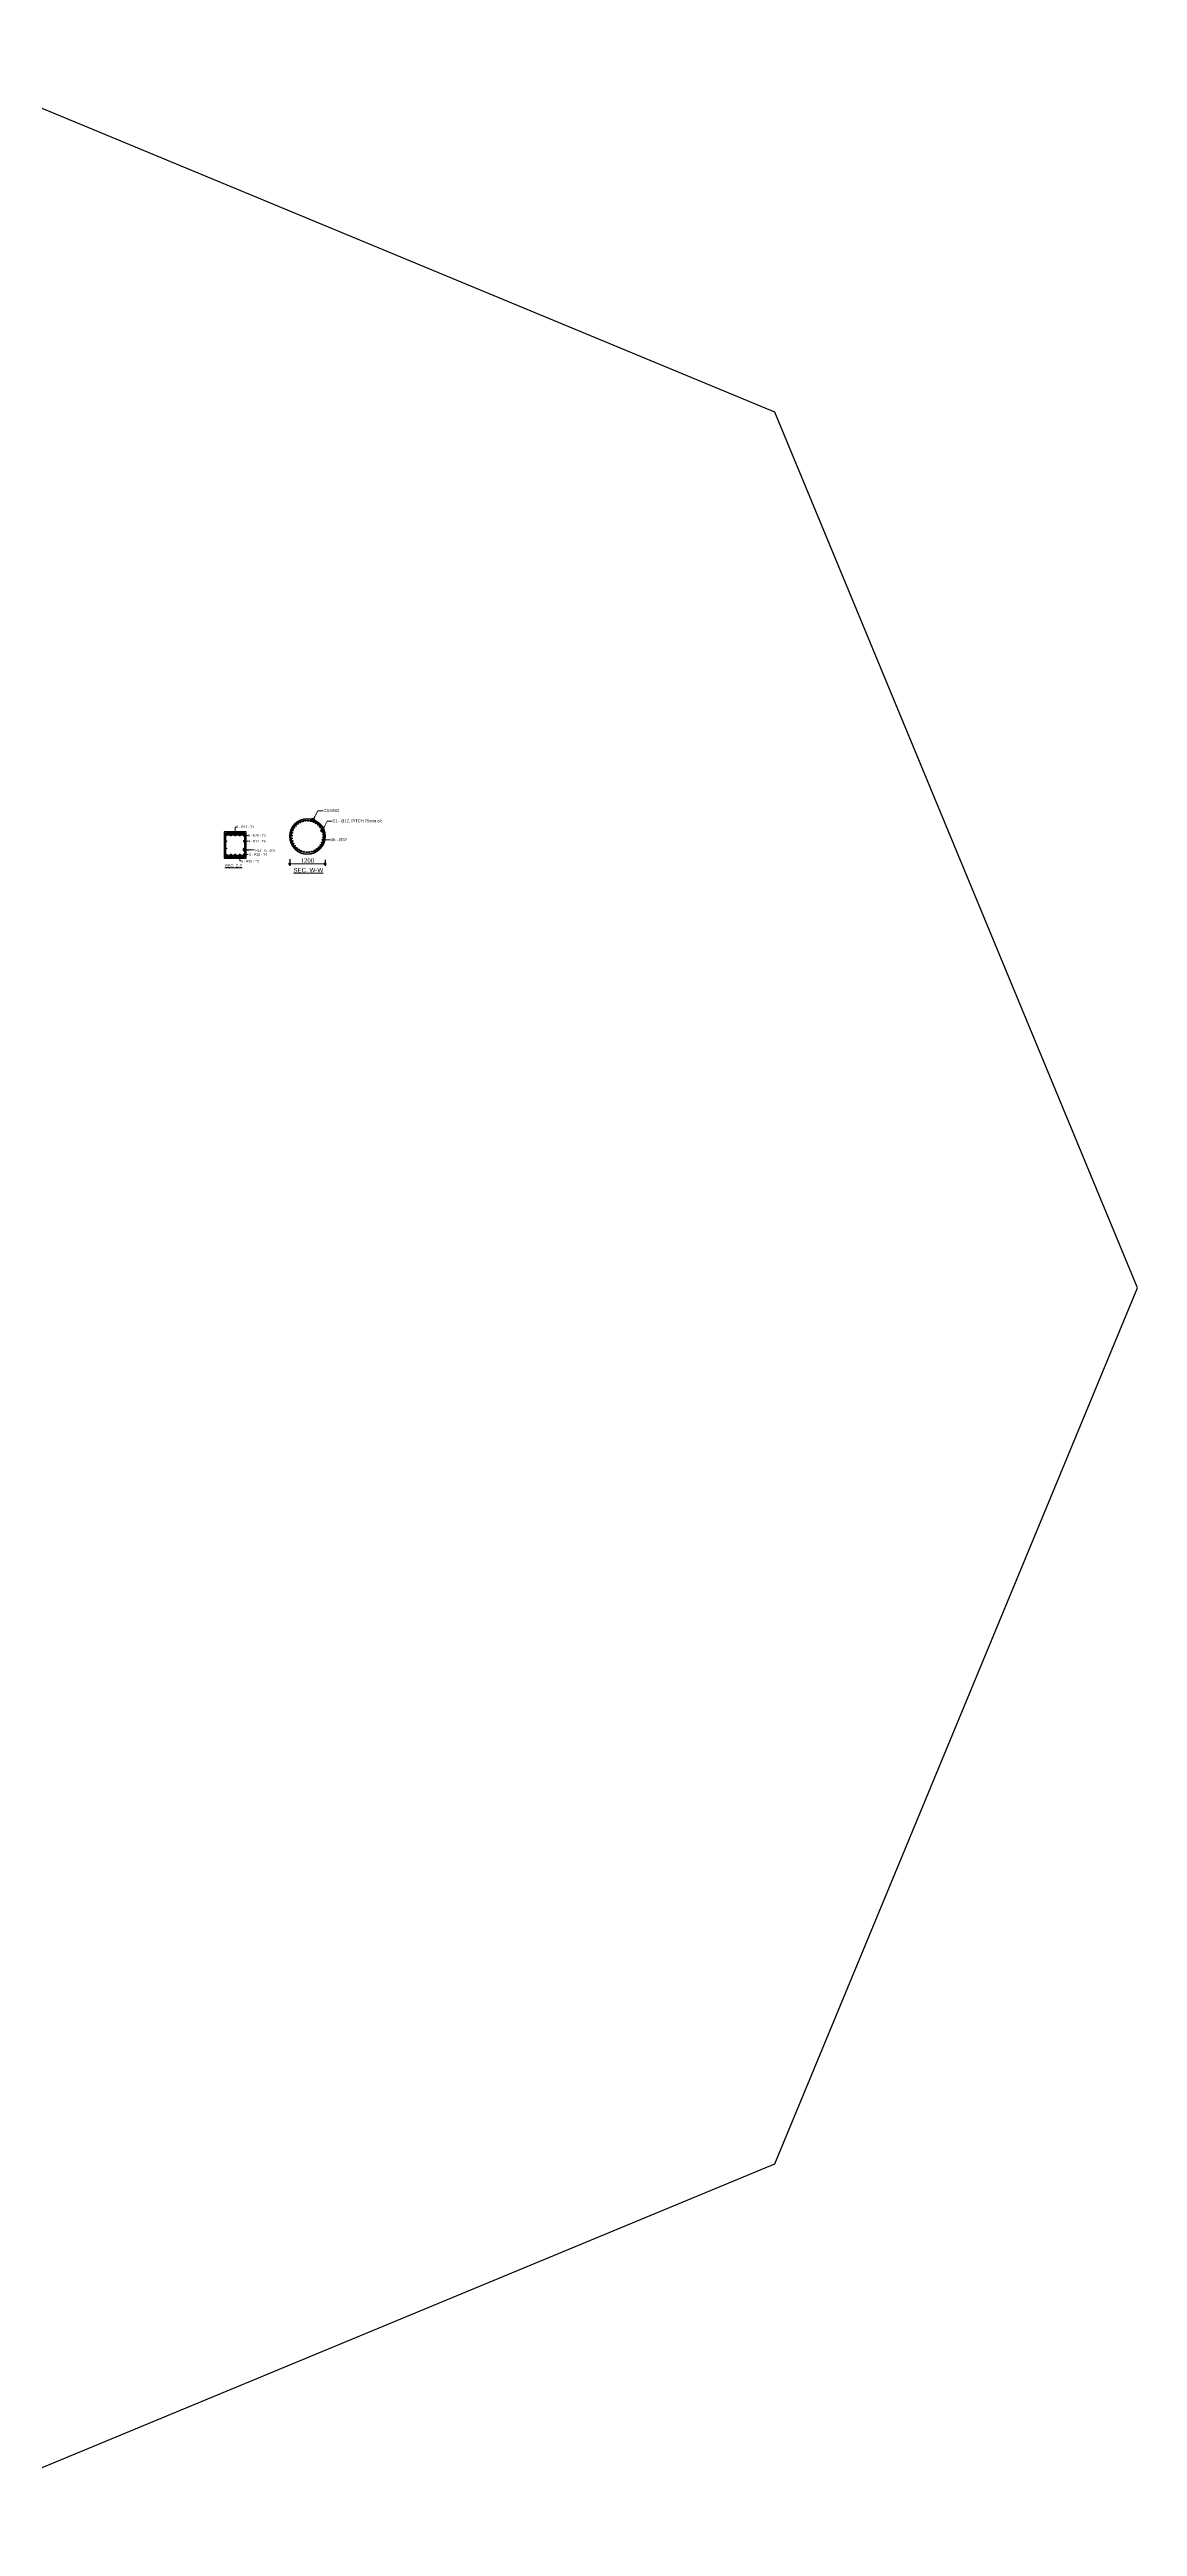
# Model space of a CAD drawing. Header units: millimetres. Extents: x -684453 to 35267, y -286696 to 273430.
# Drawn here: x -275403 to -238455, y -50744 to 33342 of the extents above; entities that cross this region are included whole.
import ezdxf

# ---------------------------------------------------------------- set-up
doc = ezdxf.new("R2010")
doc.units = ezdxf.units.MM
doc.header["$PDMODE"] = 2
doc.layers.get('Defpoints').update_dxf_attribs({"lineweight": 13})
for name, color, linetype, lineweight in [('Dimision', 4, 'Continuous', 9), ('Hatching', 65, 'Continuous', 15), ('Pire Line', 11, 'Continuous', 25), ('Rod', 12, 'Continuous', 30), ('Text', 7, 'Continuous', 15)]:
    doc.layers.add(name, color=color, linetype=linetype, lineweight=lineweight)
doc.styles.add('ROMANS', font='arial.ttf', dxfattribs={"height": 200})
doc.styles.get("Standard").update_dxf_attribs({"font": 'times.ttf'})
doc.linetypes.add('BATTING', pattern='A,0.00254,-2.54,[134,ltypeshp.shx,S=2.54,R=0,X=-2.54,Y=0],-5.08,[134,ltypeshp.shx,S=2.54,R=180,X=2.54,Y=0],-2.54', length=10.16254)
doc.dimstyles.new('ISO-25', dxfattribs={"dimtxt": 175, "dimasz": 100, "dimexe": 65, "dimexo": 115.625, "dimgap": 40, "dimtad": 1, "dimtoh": 1, "dimdec": 0, "dimtxsty": 'Standard', "dimblk": 'DOT', "dimcen": 300, "dimclrd": 256, "dimclre": 256, "dimclrt": 256, "dimadec": 0, "dimazin": 0, "dimtfac": 1, "dimtdec": 0, "dimtix": 1, "dimtmove": 0, "dimatfit": 3, "dimldrblk": 'DOT', "dimfxl": 75, "dimlwd": -1, "dimarcsym": 0})

# ---------------------------------------------------------------- blocks, each defined once
blk = doc.blocks.new('_Dot')
at = {"color": 0, "linetype": 'ByBlock', "lineweight": -2}
blk.add_line((-0.5, 0), (-1, 0), dxfattribs=at)
at = {"color": 0, "linetype": 'ByBlock', "const_width": 0.5}
blk.add_lwpolyline([(-0.25, 0, 1), (0.25, 0, 1)], format="xyb", close=True, dxfattribs=at)
blk = doc.blocks.new('*D127')
at = {"layer": 'Defpoints', "color": 0, "ltscale": 3, "transparency": 16777216}
for p in [(-267245.6084876675, 5971.088892212196), (-266045.6084876675, 5951.20114134773), (-267245.6084876675, 5693.631767400278)]:
    blk.add_point(p, dxfattribs=at)
at = {"layer": 'Dimision', "lineweight": -2, "ltscale": 3, "transparency": 16777216}
for p, q in [((-267245.6084876675, 5855.463892212196), (-267245.6084876675, 5628.631767400278)), ((-266045.6084876675, 5835.57614134773), (-266045.6084876675, 5628.631767400278))]:
    blk.add_line(p, q, dxfattribs=at)
at = {"layer": 'Dimision', "ltscale": 3, "transparency": 16777216}
blk.add_line((-266145.6084876675, 5693.631767400278), (-267145.6084876675, 5693.631767400278), dxfattribs=at)
at = {"layer": 'Dimision', "ltscale": 3, "transparency": 16777216, "xscale": 100, "yscale": 100, "zscale": 100, "rotation": 180}
blk.add_blockref('_Dot', (-267245.6084876675, 5693.631767400278), dxfattribs=at)
at = {"layer": 'Dimision', "ltscale": 3, "transparency": 16777216, "xscale": 100, "yscale": 100, "zscale": 100}
blk.add_blockref('_Dot', (-266045.6084876675, 5693.631767400278), dxfattribs=at)
at = {"layer": 'Dimision', "ltscale": 3, "transparency": 16777216, "insert": (-266645.6084876675, 5809.929532360625), "char_height": 150, "attachment_point": 5}
blk.add_mtext('1200', dxfattribs=at)

msp = doc.modelspace()

# ---------------------------------------------------------------- hatches: boundary and pattern name
at = {"layer": 'Hatching', "ltscale": 3}
h = msp.add_hatch(dxfattribs=at)
h.set_pattern_fill('ANSI31', color=256, scale=5, style=0)
h.set_pattern_definition([(45.00000000000001, (0, -118512.0333350436), (-11.22532015133644, 11.22532015133644), [])])
h.paths.add_polyline_path([(-268772.9455095347, 6677.64992809674), (-269422.9455095348, 6677.64992809674), (-269422.9455095348, 6703.592539739635), (-268772.9455095348, 6703.59253973962)])
h = msp.add_hatch(dxfattribs=at)
h.set_pattern_fill('ANSI31', color=256, scale=5, style=0)
h.set_pattern_definition([(315, (0, 131188.1459751928), (-11.22532015133644, -11.22532015133644), [])])
h.paths.add_polyline_path([(-268772.9455095347, 5998.462712052424), (-269422.9455095348, 5998.462712052424), (-269422.9455095348, 5972.520100409529), (-268772.9455095348, 5972.520100409543)])
at = {"layer": 'Rod', "ltscale": 3}
for points in [[(-269387.9918222511, 6721.625738863862, -1), (-269419.9918222511, 6721.625738863862, -1)], [(-269235.1329688927, 6721.788425780556, -1), (-269267.1329688927, 6721.788425780556, -1)], [(-269077.8020902624, 6722.886934459515, -1), (-269109.8020902624, 6722.886934459515, -1)], [(-268928.333320578, 6722.886934459515, -1), (-268960.333320578, 6722.886934459515, -1)], [(-268774.4666045058, 6719.592539739635, -1), (-268806.4666045058, 6719.592539739635, -1)], [(-267180.2936855551, 6741.632799484636, 1), (-267152.580872634, 6757.632799484636, 1)], [(-267152.6740272273, 6832.77417923107, 1), (-267122.6038633622, 6843.718823817486, 1)], [(-267109.6474390675, 6917.734813289164, 1), (-267078.1335909712, 6923.291554974508, 1)], [(-267052.5212621845, 6993.933215785219, 1), (-267020.5212621845, 6993.933215785219, 1)], [(-266983.0312465557, 7059.054136817736, 1), (-266951.5173984593, 7053.497395132392, 1)], [(-266903.2888111422, 7111.118910153818, 1), (-266873.218647277, 7100.174265567402, 1)], [(-266815.7168894924, 7148.545574001721, 1), (-266788.0040765713, 7132.545574001721, 1)], [(-266722.9763101322, 7170.196938119232, 1), (-266698.4628879524, 7149.627734609283, 1)], [(-266627.8849486364, 7175.415136763811, 1), (-266607.3157451264, 7150.901714584019, 1)], [(-266533.3321079054, 7164.041617610128, 1), (-266517.3321079054, 7136.328804689037, 1)], [(-266442.190728159, 7136.42195928235, 1), (-266431.2460835726, 7106.351795417184, 1)], [(-266357.2300941009, 7093.39537112262, 1), (-266351.6733524156, 7061.881523026255, 1)], [(-266281.0316916049, 7036.269194239678, 1), (-266281.0316916049, 7004.269194239678, 1)], [(-266215.9107705724, 6966.779178610726, 1), (-266221.4675122577, 6935.265330514361, 1)], [(-266163.8459972363, 6887.036743197285, 1), (-266174.7906418227, 6856.966579332118, 1)], [(-266126.4193333883, 6799.464821547488, 1), (-266142.4193333883, 6771.752008626398, 1)], [(-269387.9918222511, 6659.714777399233, -1), (-269419.9918222511, 6659.714777399233, -1)], [(-269387.9918222511, 6465.26529506821, 1), (-269419.9918222511, 6465.26529506821, 1)], [(-269387.9918222511, 6219.086320568167, 1), (-269419.9918222511, 6219.086320568167, 1)], [(-269387.9918222511, 6015.282360088255, 1), (-269419.9918222511, 6015.282360088255, 1)], [(-269387.9918222511, 5954.486901285301, 1), (-269419.9918222511, 5954.486901285301, 1)], [(-269235.1329688927, 6659.877464315927, -1), (-269267.1329688927, 6659.877464315927, -1)], [(-269235.1329688927, 6015.119673171561, 1), (-269267.1329688927, 6015.119673171561, 1)], [(-269235.1329688927, 5954.324214368607, 1), (-269267.1329688927, 5954.324214368607, 1)], [(-269077.8020902624, 6660.975972994886, -1), (-269109.8020902624, 6660.975972994886, -1)], [(-269077.8020902624, 6014.021164492602, 1), (-269109.8020902624, 6014.021164492602, 1)], [(-269077.8020902624, 5953.225705689649, 1), (-269109.8020902624, 5953.225705689649, 1)], [(-268928.333320578, 6660.975972994886, -1), (-268960.333320578, 6660.975972994886, -1)], [(-268928.333320578, 6014.021164492602, 1), (-268960.333320578, 6014.021164492602, 1)], [(-268928.333320578, 5953.225705689649, 1), (-268960.333320578, 5953.225705689649, 1)], [(-268807.8991968185, 6465.26529506821, -1), (-268775.8991968185, 6465.26529506821, -1)], [(-268807.8991968185, 6219.086320568167, -1), (-268775.8991968185, 6219.086320568167, -1)], [(-268774.4666045058, 6659.519402527323, -1), (-268806.4666045058, 6659.519402527323, -1)], [(-268774.4666045058, 6015.477734960165, 1), (-268806.4666045058, 6015.477734960165, 1)], [(-268774.4666045058, 5956.520100409529, 1), (-268806.4666045058, 5956.520100409529, 1)], [(-267191.6672047087, 6647.079958753762, 1), (-267167.1537825289, 6667.649162263711, 1)], [(-267186.4490060642, 6551.988597257921, 1), (-267165.8798025542, 6576.502019437714, 1)], [(-267164.7976419466, 6459.248017897713, 1), (-267148.7976419466, 6486.960830818804, 1)], [(-267127.3709780987, 6371.676096247917, 1), (-267116.4263335123, 6401.746260113083, 1)], [(-267075.3062047627, 6291.933660834417, 1), (-267069.7494630773, 6323.447508930782, 1)], [(-267010.1852837302, 6222.443645205509, 1), (-267010.1852837302, 6254.443645205509, 1)], [(-266933.9868812341, 6165.317468322508, 1), (-266939.5436229195, 6196.831316418931, 1)], [(-266849.026247176, 6122.290880162836, 1), (-266859.9708917624, 6152.361044027944, 1)], [(-266757.8848674296, 6094.671221835059, 1), (-266773.8848674296, 6122.384034756207, 1)], [(-266663.3320266987, 6083.297702681375, 1), (-266683.9012302086, 6107.811124861168, 1)], [(-266568.2406652029, 6088.515901325896, 1), (-266592.7540873827, 6109.085104835845, 1)], [(-266475.5000858427, 6110.167265443422, 1), (-266503.2128987637, 6126.167265443422, 1)], [(-266387.9281641929, 6147.593929291354, 1), (-266417.998328058, 6158.53857387777, 1)], [(-266308.1857287793, 6199.658702627436, 1), (-266339.6995768757, 6205.21544431278, 1)], [(-266238.6957131504, 6264.779623659924, 1), (-266270.6957131504, 6264.779623659924, 1)], [(-266181.5695362675, 6340.978026156008, 1), (-266213.0833843639, 6335.421284470664, 1)], [(-266138.5429481078, 6425.938660214131, 1), (-266168.6131119729, 6414.994015627701, 1)], [(-266110.92328978, 6517.080039960507, 1), (-266138.6361027011, 6501.080039960507, 1)], [(-266104.7679692708, 6706.724242187222, 1), (-266125.3371727808, 6682.210820007429, 1)], [(-266099.5497706263, 6611.632880691424, 1), (-266124.0631928061, 6591.063677181446, 1)]]:
    msp.add_hatch(color=256, dxfattribs=at).paths.add_polyline_path(points)

# ---------------------------------------------------------------- linework, layer by layer
at = {"layer": 'Dimision', "ltscale": 5}
for p, q in [((-269098.3729142065, 6754.484171347838), (-269098.3729142065, 6940.202845393826)), ((-269098.3729142065, 6940.202845393826), (-269057.8468909442, 6940.202845393826)), ((-266286.0257640093, 7497.638757791035), (-266125.4586283611, 7497.638757791035)), ((-265968.7342063602, 7145.389324175791), (-265808.1670707119, 7145.389324175791)), ((-268942.5050935391, 5921.628468801326), (-268942.5050935391, 5804.613536839548)), ((-268749.1387142686, 6660.496982721408), (-268658.0460771405, 6660.496982721408)), ((-268749.1387142686, 6469.015816802887), (-268658.0460771405, 6469.015816802887)), ((-268749.1387142686, 6014.081589805923), (-268658.0460771405, 6014.081589805923)), ((-266081.7647357064, 6512.152704245789), (-265862.4893114324, 6512.152704245789)), ((-268942.5050935391, 5804.613536839548), (-268901.9790702768, 5804.613536839548))]:
    msp.add_line(p, q, dxfattribs=at)
for centre in [(-269098.3729142065, 6718.869750680897), (-268942.5050935391, 5957.242889468267), (-268784.7531349356, 6660.496982721408), (-268784.7531349356, 6469.015816802887), (-268784.7531349356, 6014.081589805923), (-266117.3791563734, 6512.152704245789)]:
    msp.add_circle(centre, 35.61442066694144, dxfattribs=at)
at = {"layer": 'Pire Line', "ltscale": 3}
for p, q in [((-269422.9455095348, 6703.59253973962), (-268772.9455095348, 6703.59253973962)), ((-269422.9455095348, 6677.64992809674), (-268772.9455095348, 6677.64992809674)), ((-269422.9455095348, 5998.462712052424), (-268772.9455095348, 5998.462712052424)), ((-269422.9455095348, 5972.520100409543), (-268772.9455095348, 5972.520100409543))]:
    msp.add_line(p, q, dxfattribs=at)
at = {"layer": 'Pire Line', "color": 2, "linetype": 'BATTING', "ltscale": 150}
msp.add_lwpolyline([(-238454.7649082613, -8700.763019690698), (-250768.8838080566, 21028.14983687001), (-280497.7966646173, 33342.2687366653), (-310226.709521178, 21028.14983687001), (-322540.8284209733, -8700.763019690698), (-310226.709521178, -38429.67587625139), (-280497.7966646173, -50743.79477604671), (-250768.8838080566, -38429.67587625141)], close=True, dxfattribs=at)
at = {"layer": 'Pire Line', "ltscale": 3}
msp.add_lwpolyline([(-269472.9455095348, 6788.056320074582), (-269472.9455095348, 5888.056320074582), (-268722.9455095348, 5888.056320074582), (-268722.9455095348, 6788.056320074582)], close=True, dxfattribs=at)
at = {"layer": 'Pire Line', "lineweight": 100, "ltscale": 3}
msp.add_circle((-266645.6084876675, 6629.356419722579), 600, dxfattribs=at)
at = {"layer": 'Rod', "ltscale": 0.1}
msp.add_lwpolyline([(-269422.9455095348, 6738.056320074582), (-269422.9455095348, 5938.056320074582), (-268772.9455095348, 5938.056320074582), (-268772.9455095348, 6738.056320074582)], close=True, dxfattribs=at)
at = {"layer": 'Rod'}
for centre in [(-269403.9918222511, 6721.625738863862), (-269251.1329688927, 6721.788425780556), (-269093.8020902624, 6722.886934459515), (-268944.333320578, 6722.886934459515), (-268790.4666045058, 6719.592539739635), (-267166.4372790945, 6749.632799484636), (-267137.6389452948, 6838.246501524278), (-267093.8905150194, 6920.513184131836), (-267036.5212621845, 6993.933215785219), (-266967.2743225075, 7056.27576597505), (-266888.2537292096, 7105.64658786061), (-266801.8604830318, 7140.545574001721), (-266710.7195990423, 7159.912336364257), (-266617.6003468814, 7163.158425673944), (-266525.3321079054, 7150.185211149612), (-266436.7184058658, 7121.386877349796), (-266354.4517232582, 7077.638447074438), (-266281.0316916049, 7020.269194239678), (-266218.6891414151, 6951.022254562544), (-266169.3183195295, 6872.001661264731), (-266134.4193333883, 6785.608415086943), (-269403.9918222511, 6659.714777399233), (-269403.9918222511, 6465.26529506821), (-269403.9918222511, 6219.086320568167), (-269403.9918222511, 6015.282360088255), (-269403.9918222511, 5954.486901285301), (-269251.1329688927, 6659.877464315927), (-269251.1329688927, 6015.119673171561), (-269251.1329688927, 5954.324214368607), (-269093.8020902624, 6660.975972994886), (-269093.8020902624, 6014.021164492602), (-269093.8020902624, 5953.225705689649), (-268944.333320578, 6660.975972994886), (-268944.333320578, 6014.021164492602), (-268944.333320578, 5953.225705689649), (-268791.8991968185, 6465.26529506821), (-268791.8991968185, 6219.086320568167), (-268790.4666045058, 6659.519402527323), (-268790.4666045058, 6015.477734960165), (-268790.4666045058, 5956.520100409529), (-267179.4104936188, 6657.364560508737), (-267176.1644043092, 6564.245308347818), (-267156.7976419466, 6473.104424358287), (-267121.8986558055, 6386.7111781805), (-267072.52783392, 6307.690584882599), (-267010.1852837302, 6238.443645205509), (-266936.7652520768, 6181.07439237069), (-266854.4985694692, 6137.32596209539), (-266765.8848674296, 6108.527628295633), (-266673.6166284537, 6095.5544137713), (-266580.4973762928, 6098.800503080871), (-266489.3564923032, 6118.167265443422), (-266402.9632461254, 6153.066251584562), (-266323.9426528275, 6202.437073470093), (-266254.6957131504, 6264.779623659924), (-266197.3264603157, 6338.199655313336), (-266153.5780300403, 6420.466337920923), (-266124.7796962405, 6509.080039960507), (-266115.0525710258, 6694.467531097325), (-266111.8064817162, 6601.34827893645)]:
    msp.add_circle(centre, 16, dxfattribs=at)
at = {"layer": 'Rod', "ltscale": 0.1}
msp.add_circle((-266645.6084876675, 6629.356419722579), 550, dxfattribs=at)

# ---------------------------------------------------------------- texts
at = {"layer": 'Text', "style": 'ROMANS'}
for s, height, p in [('5 - R25 - T1', 80, (-269058.659809226, 6911.596932724962)), ('CASING', 100, (-266099.7771022143, 7455.91990591283)), ('S1 - %%C12, PITCH 75mm c/c', 100, (-265793.9122124514, 7105.85112978192)), ('4 - R12 - T6', 80, (-268658.7439630702, 6423.995064073039)), ('5 - R25 - T3', 80, (-268658.7439630702, 6615.47622999156)), ('5 - R25 - T4', 80, (-268613.7685639425, 5976.43929016951)), (' R12 -T5 -200', 80, (-268442.0132643543, 6115.596608635387)), ('36 - %%C32 ', 100, (-265845.8132158822, 6468.632647104096)), ('%%USEC. Z-Z', 100, (-269445.9989893204, 5584.652687485883)), ('5 - R25 - T2', 80, (-268890.3935226785, 5749.698331193154)), ('%%USEC. W-W', 150, (-267121.141833394, 5408.361314737296))]:
    msp.add_text(s, height=height, dxfattribs=at).set_placement(p)

# ---------------------------------------------------------------- dimensions: what is measured, and where the dimension line sits
at = {"layer": 'Dimision', "ltscale": 3}
dim = msp.add_linear_dim(base=(-267245.6084876675, 5693.631767400278), p1=(-266045.6084876675, 5951.20114134773), p2=(-267245.6084876675, 5971.088892212196), dimstyle='ISO-25', override={"dimtxt": 150}, dxfattribs=at)
dim.commit()
dim.dimension.update_dxf_attribs({"geometry": '*D127', "text_midpoint": (-266645.6084876675, 5809.929532360625)})

# ---------------------------------------------------------------- leaders
at = {"layer": 'Dimision', "ltscale": 5}
for points in [[(-266455.354477116, 7185.671511124907), (-266286.0257640093, 7497.638757791035)], [(-266138.0629194669, 6833.422077509662), (-265968.7342063602, 7145.389324175791)], [(-268772.9455095348, 6178.523014981154), (-268451.6125949587, 6178.523014981154)]]:
    msp.add_leader(points, dimstyle='ISO-25', override={"dimasz": 150, "dimtad": 0}, dxfattribs=at)

doc.saveas('drawing.dxf')
